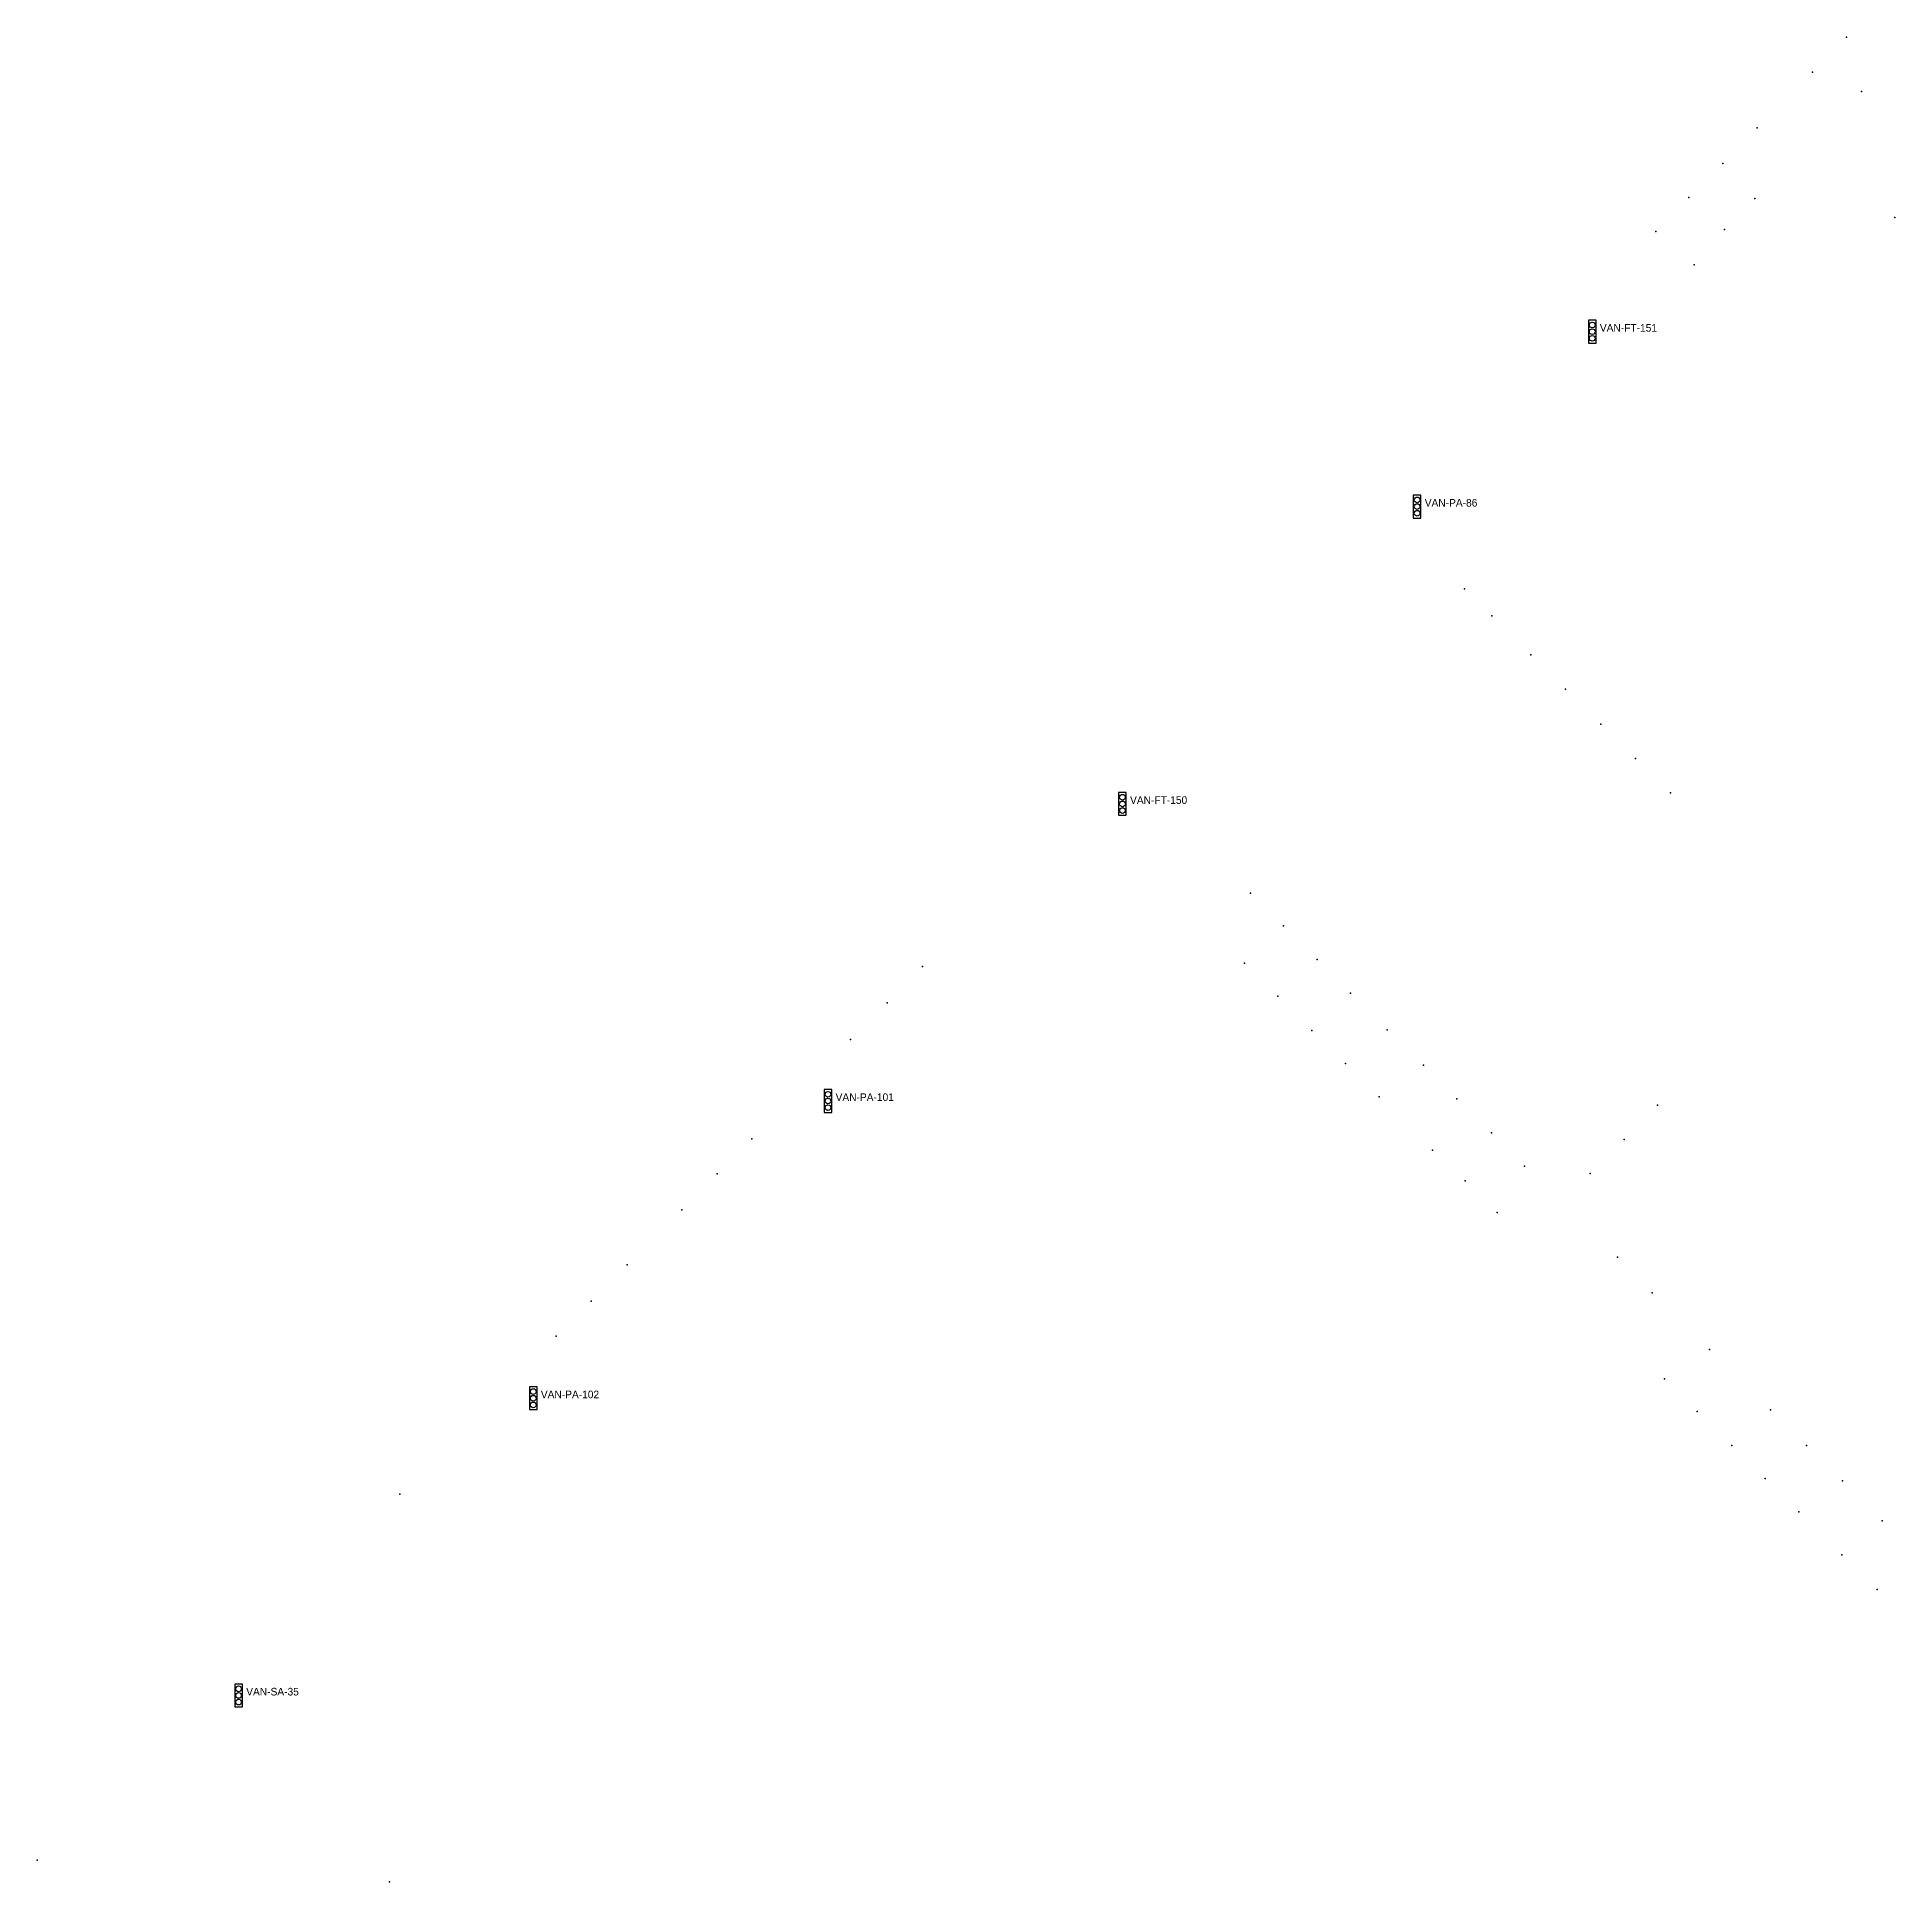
# Model space of a CAD drawing. Header units: inches. Extents: x 486474 to 494239, y 5455982 to 5460069.
# Drawn here: x 489866.8 to 490354.8, y 5459584.2 to 5460069 of the extents above; entities that cross this region are included whole.
import ezdxf

# ---------------------------------------------------------------- set-up
doc = ezdxf.new("R2010")
doc.units = ezdxf.units.IN
doc.header["$MEASUREMENT"] = 0
doc.layers.add('Parking Meters', color=10, linetype='Continuous')
doc.layers.add('Traffic Signals', color=10, linetype='Continuous')

msp = doc.modelspace()

# ---------------------------------------------------------------- linework, layer by layer
at = {"layer": 'Parking Meters', "color": 7}
for p in [(490342.11, 5460068.96), (490342.11, 5460068.96), (490333.21, 5460059.8), (490346.03, 5460054.69), (490346.03, 5460054.69), (490318.62, 5460045.17), (490318.62, 5460045.17), (490309.65, 5460035.78), (490309.65, 5460035.78), (490300.74, 5460026.8), (490300.74, 5460026.8), (490318.04, 5460026.53), (490292.07, 5460017.92), (490292.07, 5460017.92), (490310.1, 5460018.45), (490310.1, 5460018.45), (490354.83, 5460021.57), (490302.09, 5460009.13), (490302.09, 5460009.13), (490241.79, 5459924.03), (490241.79, 5459924.03), (490248.95, 5459916.94), (490259.24, 5459906.68), (490259.24, 5459906.68), (490268.31, 5459897.67), (490268.31, 5459897.67), (490277.63, 5459888.45), (490277.63, 5459888.45), (490286.66, 5459879.43), (490286.66, 5459879.43), (490295.89, 5459870.4), (490185.53, 5459844.05), (490194.25, 5459835.43), (490194.25, 5459835.43), (490099.44, 5459824.74), (490099.44, 5459824.74), (490183.97, 5459825.6), (490183.97, 5459825.6), (490203.05, 5459826.62), (490203.05, 5459826.62), (490192.72, 5459817), (490192.72, 5459817), (490211.81, 5459817.76), (490211.81, 5459817.76), (490090.09, 5459815.24), (490090.09, 5459815.24), (490201.72, 5459807.99), (490201.72, 5459807.99), (490221.49, 5459808.14), (490221.49, 5459808.14), (490080.5, 5459805.57), (490210.53, 5459799.28), (490210.53, 5459799.28), (490230.97, 5459798.86), (490230.97, 5459798.86), (490219.33, 5459790.49), (490239.73, 5459789.97), (490239.73, 5459789.97), (490292.48, 5459788.33), (490292.48, 5459788.33), (490054.57, 5459779.45), (490054.57, 5459779.45), (490248.84, 5459781.06), (490248.84, 5459781.06), (490283.72, 5459779.35), (490283.72, 5459779.35), (490233.37, 5459776.51), (490233.37, 5459776.51), (490045.49, 5459770.25), (490045.49, 5459770.25), (490241.93, 5459768.44), (490241.93, 5459768.44), (490257.58, 5459772.29), (490257.58, 5459772.29), (490274.8, 5459770.41), (490036.22, 5459760.83), (490250.32, 5459760.14), (490021.8, 5459746.36), (490021.8, 5459746.36), (490281.98, 5459748.38), (490291.1, 5459739.01), (490291.1, 5459739.01), (490012.36, 5459736.85), (490012.36, 5459736.85), (490003.19, 5459727.63), (490306.18, 5459724.14), (490294.33, 5459716.41), (490294.33, 5459716.41), (490302.9, 5459707.86), (490302.9, 5459707.86), (490322.15, 5459708.29), (490312.02, 5459698.86), (490312.02, 5459698.86), (490331.66, 5459698.92), (490331.66, 5459698.92), (490320.75, 5459690.22), (490320.75, 5459690.22), (489962.11, 5459686.15), (489962.11, 5459686.15), (490341.07, 5459689.59), (490341.07, 5459689.59), (490329.62, 5459681.43), (490329.62, 5459681.43), (490351.52, 5459679.14), (490351.52, 5459679.14), (490340.91, 5459670.16), (490340.91, 5459670.16), (490350.22, 5459661.06), (490350.22, 5459661.06), (489866.84, 5459589.97), (489866.84, 5459589.97), (489959.43, 5459584.25), (489959.43, 5459584.25)]:
    msp.add_point(p, dxfattribs=at)
at = {"layer": 'Traffic Signals', "color": 1}
for points in [[(490274.34, 5459988.57), (490276.34, 5459988.57), (490276.34, 5459994.57), (490274.34, 5459994.57)], [(490228.34, 5459942.6), (490230.34, 5459942.6), (490230.34, 5459948.6), (490228.34, 5459948.6)], [(490150.93, 5459864.49), (490152.93, 5459864.49), (490152.93, 5459870.49), (490150.93, 5459870.49)], [(490073.58, 5459786.43), (490075.58, 5459786.43), (490075.58, 5459792.43), (490073.58, 5459792.43)], [(489996.15, 5459708.32), (489998.15, 5459708.32), (489998.15, 5459714.32), (489996.15, 5459714.32)], [(489918.76, 5459630.22), (489920.76, 5459630.22), (489920.76, 5459636.22), (489918.76, 5459636.22)]]:
    msp.add_lwpolyline(points, close=True, dxfattribs=at)
for centre in [(490275.34, 5459993.32), (490275.34, 5459991.57), (490275.34, 5459989.82), (490229.34, 5459947.35), (490229.34, 5459945.6), (490229.34, 5459943.85), (490151.93, 5459869.24), (490151.93, 5459867.49), (490151.93, 5459865.74), (490074.58, 5459791.18), (490074.58, 5459789.43), (490074.58, 5459787.68), (489997.15, 5459713.07), (489997.15, 5459711.32), (489997.15, 5459709.57), (489919.76, 5459634.97), (489919.76, 5459633.22), (489919.76, 5459631.47)]:
    msp.add_circle(centre, 0.75, dxfattribs=at)

# ---------------------------------------------------------------- texts
for s, p in [('VAN-FT-151', (490277.34, 5459991.57)), ('VAN-PA-86', (490231.34, 5459945.6)), ('VAN-FT-150', (490153.93, 5459867.49)), ('VAN-PA-101', (490076.58, 5459789.43)), ('VAN-PA-102', (489999.15, 5459711.32)), ('VAN-SA-35', (489921.76, 5459633.22))]:
    msp.add_text(s, height=2, dxfattribs=at).set_placement(p)

doc.saveas('drawing.dxf')
